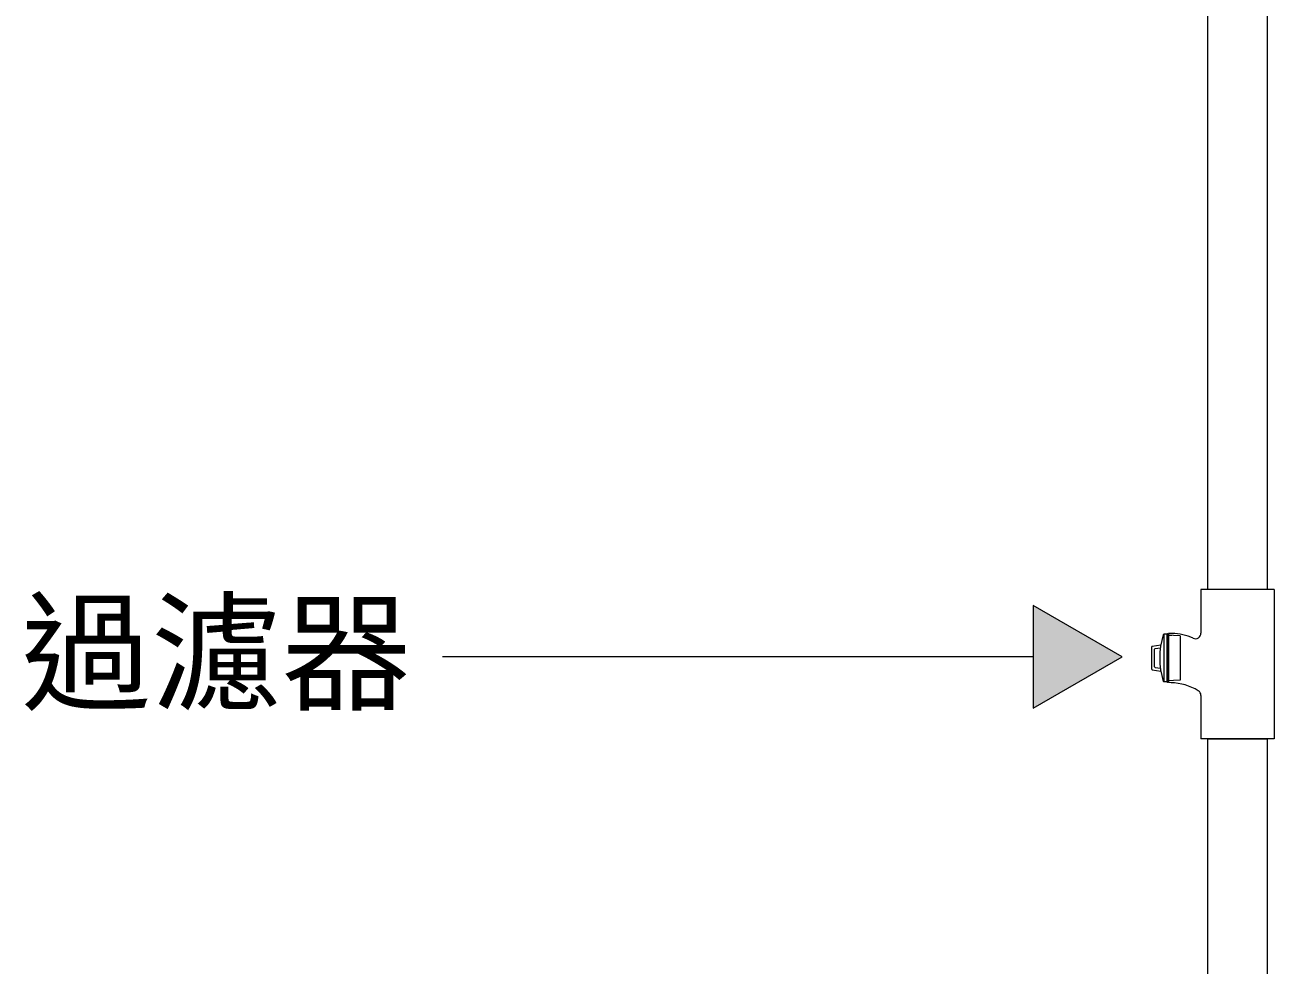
# Model space of a CAD drawing. Header units: millimetres. Extents: x 4664 to 8864, y -38 to 2932.
# Drawn here: x 6339.3 to 6601, y 852 to 1048.8 of the extents above; entities that cross this region are included whole.
import ezdxf

# ---------------------------------------------------------------- set-up
doc = ezdxf.new("R2010")
doc.units = ezdxf.units.MM
doc.styles.add('微軟正黑體-20', font='Microsoft JhengHei.ttf', dxfattribs={"height": 20})

msp = doc.modelspace()

# ---------------------------------------------------------------- hatches: boundary and pattern name
at = {"lineweight": 5}
h = msp.add_hatch(color=256, dxfattribs=at)
h.dxf.hatch_style = 1
h.paths.add_polyline_path([(6569.19, 916.51), (6550.54, 927.28), (6550.54, 905.74)])

# ---------------------------------------------------------------- linework, layer by layer
for p, q in [((6600.98, 930.59), (6585.66, 930.59)), ((6585.66, 930.59), (6585.66, 921.43)), ((6600.98, 930.59), (6600.98, 899.33)), ((6578.5, 921.24), (6577.92, 921.24)), ((6577.92, 921.24), (6577.92, 911.27)), ((6578.5, 921.24), (6578.5, 911.27)), ((6578.87, 921.42), (6578.87, 911.09)), ((6579.6, 921.41), (6578.87, 921.42)), ((6578.87, 911.32), (6578.87, 921.18)), ((6575.36, 913.92), (6575.36, 918.59)), ((6575.48, 918.72), (6577.28, 919.02)), ((6581.29, 920.88), (6578.5, 921.01)), ((6579.59, 920.98), (6578.87, 920.99)), ((6581.29, 920.88), (6581.29, 911.63)), ((6550.54, 916.51), (6426.76, 916.51)), ((6575.95, 914.42), (6575.95, 918.09)), ((6576.07, 918.22), (6577.18, 918.41)), ((6575.48, 913.79), (6577.28, 913.49)), ((6576.07, 914.29), (6577.18, 914.1)), ((6578.5, 911.27), (6577.92, 911.27)), ((6581.29, 911.63), (6578.5, 911.5)), ((6579.4, 911.08), (6578.87, 911.09)), ((6585.66, 908.43), (6585.66, 899.33)), ((6600.98, 899.33), (6585.66, 899.33))]:
    msp.add_line(p, q, dxfattribs=at)
msp.add_lwpolyline([(6599.53, 1163.66), (6599.53, 930.59), (6587.12, 930.59), (6587.12, 1163.66)], dxfattribs=at)
for points in [[(6550.54, 927.28), (6550.54, 905.74), (6569.19, 916.51)], [(6599.53, 899.33), (6599.53, 815.24), (6587.12, 815.24), (6587.12, 899.33)]]:
    msp.add_lwpolyline(points, close=True, dxfattribs=at)
for centre in [(6578.69, 921.18), (6578.69, 911.32)]:
    msp.add_circle(centre, 0.181, dxfattribs=at)
for centre, radius, start, end in [((6593.46, 916.25), 16.42, 162.6767, 197.3233), ((6577.92, 921.1), 0.136, 90, 162.6767), ((6579.38, 910.08), 11.33, 65.5975, 88.9), ((6584.53, 921.43), 1.13, 245.5975, 0), ((6575.5, 918.59), 0.136, 99.4245, 180), ((6576.09, 918.09), 0.136, 99.4245, 180), ((6575.5, 913.92), 0.136, 180, 260.5755), ((6576.09, 914.42), 0.136, 180, 260.5755), ((6577.92, 911.41), 0.136, 197.3233, 270), ((6579.18, 899.75), 11.33, 58.3717, 88.9), ((6584.53, 908.43), 1.13, 0, 58.3717)]:
    msp.add_arc(centre, radius, start, end, dxfattribs=at)

# ---------------------------------------------------------------- texts
at = {"lineweight": 5, "style": '微軟正黑體-20'}
msp.add_text('過濾器', height=20, dxfattribs=at).set_placement((6338.48, 907.37, 326.37))

doc.saveas('drawing.dxf')
